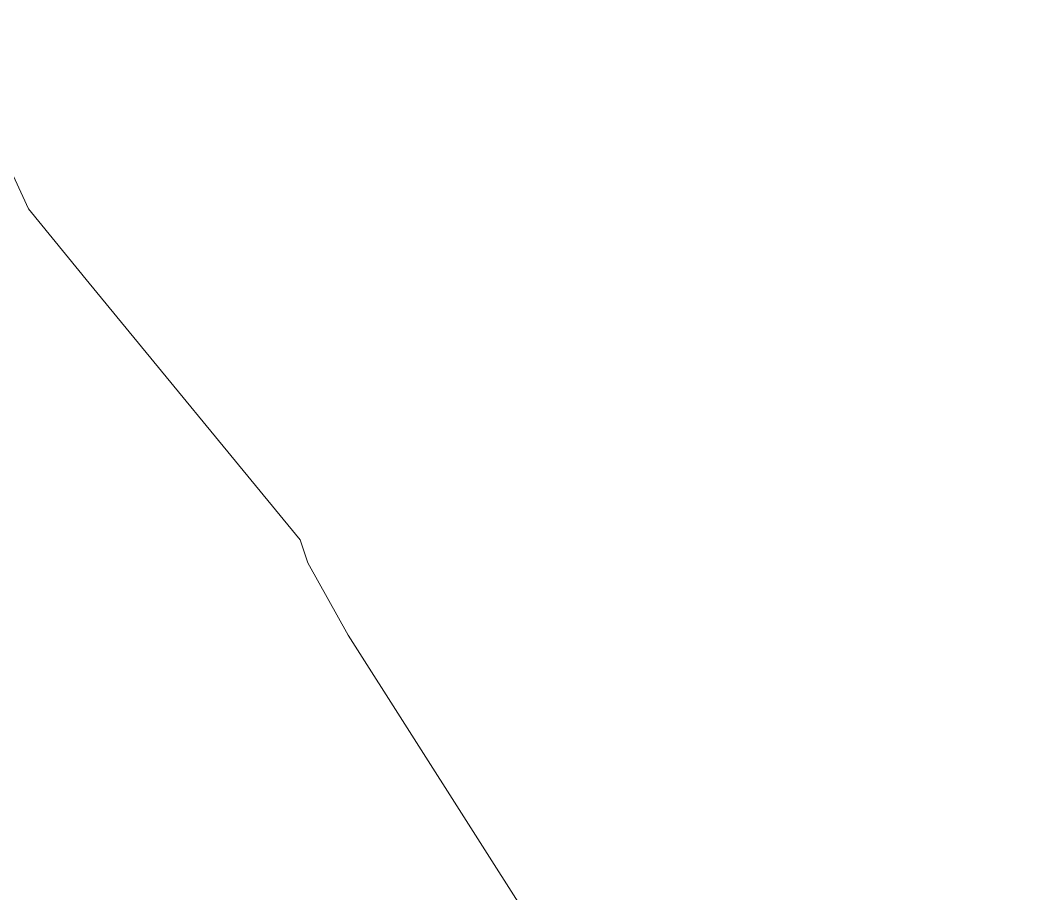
# Model space of a CAD drawing. Header units: metres. Extents: x 507606 to 508087, y 6966978 to 6967359.
# Drawn here: x 507866.26 to 507872.29, y 6967241.94 to 6967247.2 of the extents above; entities that cross this region are included whole.
import ezdxf

# ---------------------------------------------------------------- set-up
doc = ezdxf.new("R2010")
doc.units = ezdxf.units.M
doc.layers.add('E_UG_LINES', color=7, linetype='EXISTING_ELECTRICITY_UG', lineweight=0, true_color=0xff2e2e)
doc.styles.get("Standard").update_dxf_attribs({"font": 'ARIALN.TTF'})
doc.linetypes.add('EXISTING_ELECTRICITY_UG', pattern='A,2,-2,2,-2,2,-2,["E-UG",Standard,S=2.5,R=0,X=0,Y=-1.25],-9.15,2,-2,2,-2', length=29.15)

# ---------------------------------------------------------------- blocks, each defined once
blk = doc.blocks.new('XE_SURVEY')
at = {"layer": 'E_UG_LINES', "flags": 128}
blk.add_lwpolyline([(507888.8407, 6967208.8152), (507888.2077, 6967208.6462), (507888.0147, 6967208.6642), (507886.711, 6967212.0745), (507886.0937, 6967213.6892), (507885.9231, 6967214.4414), (507885.6907, 6967215.4662), (507883.1389, 6967219.7049), (507882.7437, 6967220.3402), (507882.5227, 6967220.5132), (507882.2527, 6967220.4462), (507882.0047, 6967220.4582), (507881.2772, 6967222.3212), (507880.4967, 6967223.7992), (507878.768, 6967226.6429), (507875.8937, 6967231.3312), (507875.1927, 6967232.3062), (507874.5867, 6967232.7662), (507874.2597, 6967233.4352), (507873.8288, 6967234.614), (507871.1864, 6967238.8585), (507868.233, 6967243.4983), (507867.9905, 6967243.9324), (507867.9437, 6967244.0722), (507866.6739, 6967245.6174), (507866.3067, 6967246.0642), (507865.5907, 6967247.6192), (507864.1607, 6967249.9209), (507861.3037, 6967254.6201), (507860.6017, 6967255.8172), (507860.1036, 6967256.8117), (507859.1697, 6967258.6762), (507858.9467, 6967258.8442), (507858.8114, 6967258.8515), (507858.6307, 6967258.8612), (507858.7197, 6967259.0042), (507857.7335, 6967260.5464), (507854.9959, 6967264.7304), (507852.0907, 6967269.4003), (507850.8467, 6967270.9282), (507850.3368, 6967271.2943), (507850.3368, 6967271.2943), (507849.9407, 6967272.6802), (507849.6335, 6967273.1467), (507846.8853, 6967277.3237), (507844.2147, 6967281.4372), (507843.9777, 6967282.6122), (507844.6987, 6967286.8452), (507845.5587, 6967287.6622), (507846.4297, 6967287.9342), (507847.343, 6967288.4626), (507851.5865, 6967291.1677), (507856.6916, 6967294.3196), (507857.5587, 6967294.8482), (507858.0937, 6967295.4282), (507858.1495, 6967295.6155), (507858.3824, 6967296.1593), (507859.1667, 6967296.0752), (507859.9177, 6967296.3702), (507865.2311, 6967299.836)], dxfattribs=at)

msp = doc.modelspace()

# ---------------------------------------------------------------- block references
msp.add_blockref('XE_SURVEY', (0, 0))

doc.saveas('drawing.dxf')
